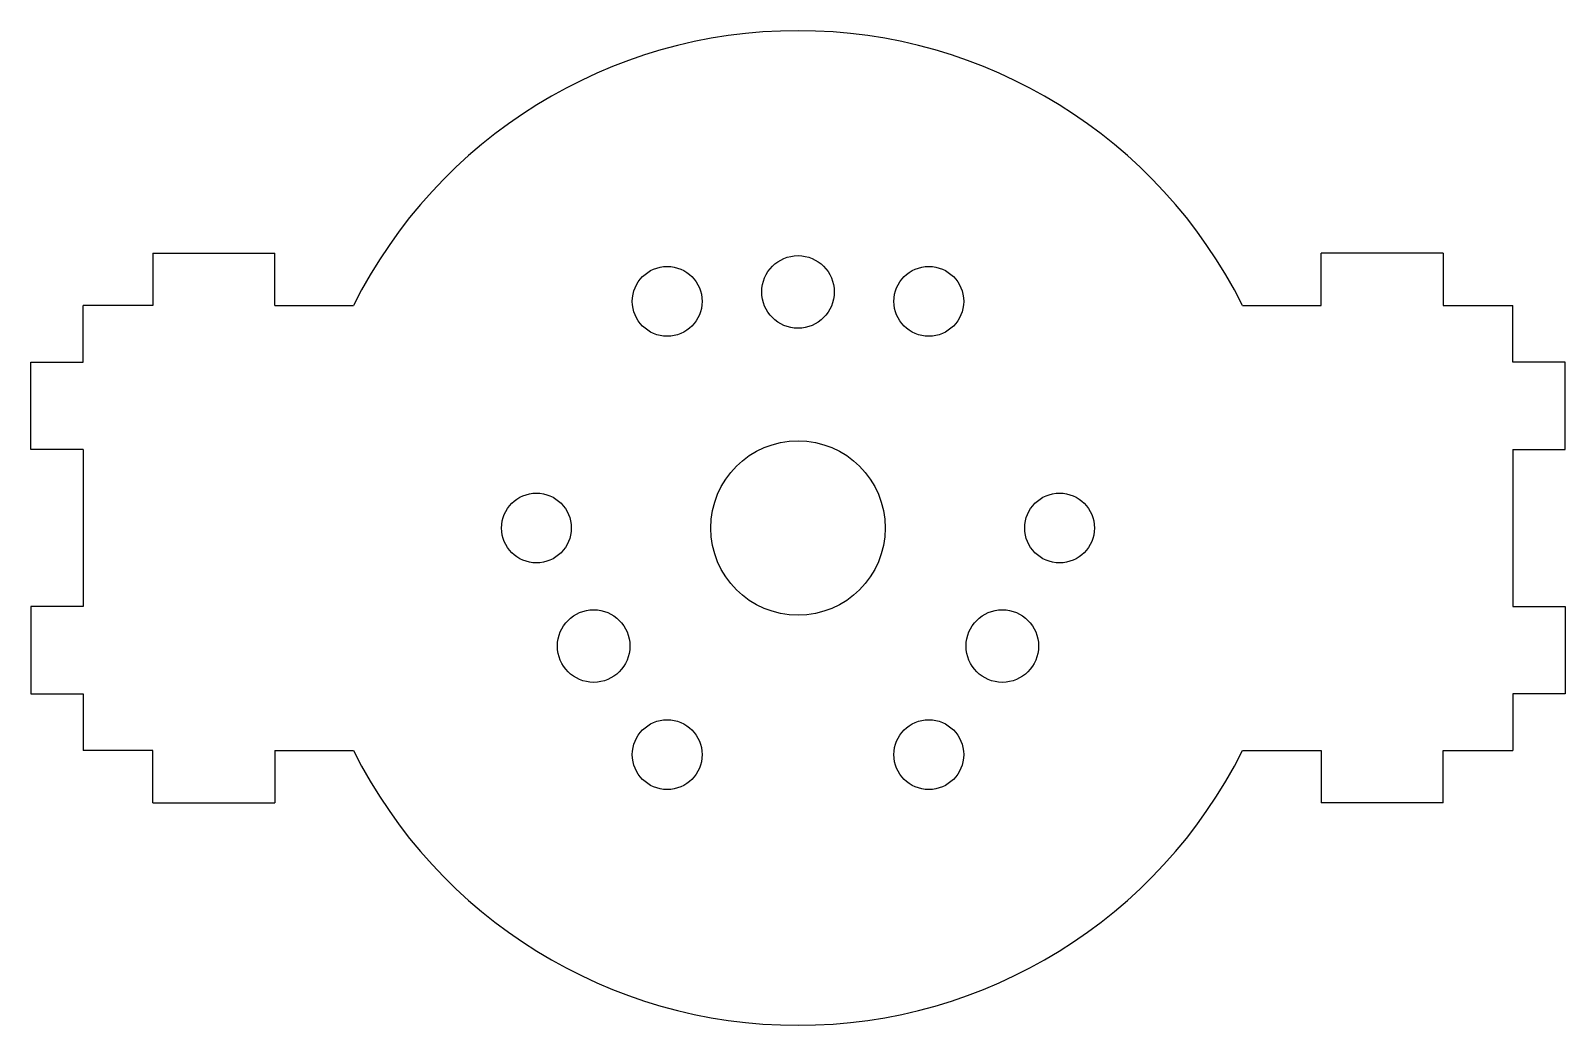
# Model space of a CAD drawing. Header units: millimetres. Extents: x -44 to 44, y -28.5 to 28.5.
import ezdxf

# ---------------------------------------------------------------- set-up
doc = ezdxf.new("R2010")
doc.units = ezdxf.units.MM

msp = doc.modelspace()

# ---------------------------------------------------------------- linework, layer by layer
at = {"color": 7, "linetype": 'Continuous'}
for p, q in [((-37, 15.75), (-30, 15.75)), ((-37, 15.75), (-37, 12.75)), ((-30, 12.75), (-30, 15.75)), ((30, 12.75), (30, 15.75)), ((37, 15.75), (30, 15.75)), ((37, 15.75), (37, 12.75)), ((-41, 9.5), (-41, 12.75)), ((-37, 12.75), (-41, 12.75)), ((-30, 12.75), (-25.489, 12.75)), ((25.489, 12.75), (30, 12.75)), ((37, 12.75), (41, 12.75)), ((41, 9.5), (41, 12.75)), ((-44, 4.5), (-44, 9.5)), ((-44, 9.5), (-41, 9.5)), ((44, 9.5), (41, 9.5)), ((44, 4.5), (44, 9.5)), ((-41, 4.5), (-44, 4.5)), ((-41, 4.5), (-41, -4.5)), ((41, 4.5), (41, -4.5)), ((41, 4.5), (44, 4.5)), ((-44, -4.5), (-44, -9.5)), ((-41, -4.5), (-44, -4.5)), ((41, -4.5), (44, -4.5)), ((44, -4.5), (44, -9.5)), ((-44, -9.5), (-41, -9.5)), ((-41, -9.5), (-41, -12.75)), ((44, -9.5), (41, -9.5)), ((41, -9.5), (41, -12.75)), ((-37, -12.75), (-41, -12.75)), ((-37, -15.75), (-37, -12.75)), ((-30, -12.75), (-25.489, -12.75)), ((-30, -12.75), (-30, -15.75)), ((25.489, -12.75), (30, -12.75)), ((30, -12.75), (30, -15.75)), ((37, -15.75), (37, -12.75)), ((37, -12.75), (41, -12.75)), ((-37, -15.75), (-30, -15.75)), ((37, -15.75), (30, -15.75))]:
    msp.add_line(p, q, dxfattribs=at)
at = {"color": 7, "linetype": 'Continuous', "lineweight": 25}
for p, q in [((-37, 15.75), (-37, 12.75)), ((-37, 15.75), (-30, 15.75)), ((-30, 12.75), (-30, 15.75)), ((30, 12.75), (30, 15.75)), ((37, 15.75), (30, 15.75)), ((37, 15.75), (37, 12.75)), ((-41, 9.5), (-41, 12.75)), ((-37, 12.75), (-41, 12.75)), ((-30, 12.75), (-25.489, 12.75)), ((25.489, 12.75), (30, 12.75)), ((37, 12.75), (41, 12.75)), ((41, 9.5), (41, 12.75)), ((-44, 4.5), (-44, 9.5)), ((-44, 9.5), (-41, 9.5)), ((44, 9.5), (41, 9.5)), ((44, 4.5), (44, 9.5)), ((-41, 4.5), (-44, 4.5)), ((-41, 4.5), (-41, -4.5)), ((41, 4.5), (44, 4.5)), ((41, 4.5), (41, -4.5)), ((-44, -4.5), (-44, -9.5)), ((-41, -4.5), (-44, -4.5)), ((41, -4.5), (44, -4.5)), ((44, -4.5), (44, -9.5)), ((-44, -9.5), (-41, -9.5)), ((-41, -9.5), (-41, -12.75)), ((44, -9.5), (41, -9.5)), ((41, -9.5), (41, -12.75)), ((-37, -12.75), (-41, -12.75)), ((-37, -15.75), (-37, -12.75)), ((-30, -12.75), (-25.489, -12.75)), ((-30, -12.75), (-30, -15.75)), ((25.489, -12.75), (30, -12.75)), ((30, -12.75), (30, -15.75)), ((37, -12.75), (41, -12.75)), ((37, -15.75), (37, -12.75)), ((-37, -15.75), (-30, -15.75)), ((37, -15.75), (30, -15.75))]:
    msp.add_line(p, q, dxfattribs=at)
at = {"color": 7, "linetype": 'Continuous'}
for centre, radius in [((-7.5, 12.99), 2), ((0, 13.53), 2.08), ((7.5, 12.99), 2), ((0, 0), 5), ((-15, 0), 2), ((15, 0), 2), ((-11.717, -6.765), 2.08), ((11.717, -6.765), 2.08), ((-7.5, -12.99), 2), ((7.5, -12.99), 2)]:
    msp.add_circle(centre, radius, dxfattribs=at)
at = {"color": 7, "linetype": 'Continuous', "lineweight": 25}
for centre, radius in [((-7.5, 12.99), 2), ((0, 13.53), 2.08), ((7.5, 12.99), 2), ((0, 0), 5), ((-15, 0), 2), ((15, 0), 2), ((-11.717, -6.765), 2.08), ((11.717, -6.765), 2.08), ((-7.5, -12.99), 2), ((7.5, -12.99), 2)]:
    msp.add_circle(centre, radius, dxfattribs=at)
at = {"color": 7, "linetype": 'Continuous'}
for start, end in [(26.57497, 153.42503), (206.57497, 333.42503)]:
    msp.add_arc((0, 0), 28.5, start, end, dxfattribs=at)
at = {"color": 7, "linetype": 'Continuous', "lineweight": 25}
for start, end in [(26.57497, 153.42503), (206.57497, 333.42503)]:
    msp.add_arc((0, 0), 28.5, start, end, dxfattribs=at)

doc.saveas('drawing.dxf')
